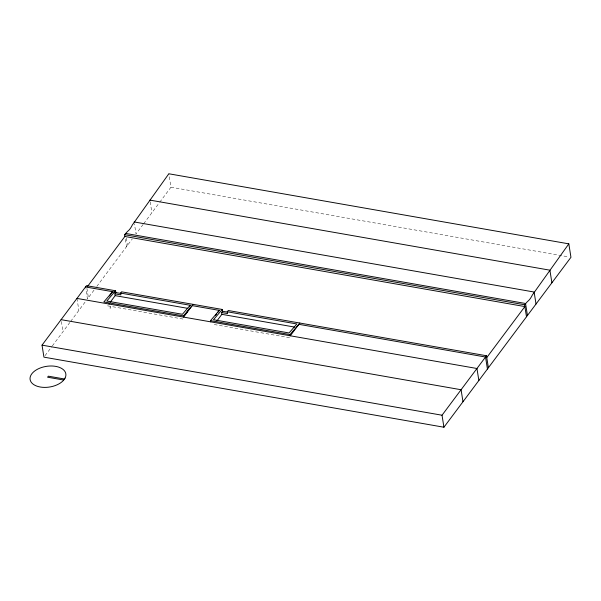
<?xml version="1.0" encoding="UTF-8"?>
<svg xmlns="http://www.w3.org/2000/svg" width="601" height="601" viewBox="0 0 601 601"><rect width="100%" height="100%" fill="white"/><g stroke="black" fill="none" stroke-linecap="round" stroke-linejoin="round"><path stroke-width="0.45" stroke-dasharray="3 2.25" d="M45.052 355.649L51.784 346.657M52.34 345.906L70.107 322.136M70.655 321.407L85.83 301.101M93.996 290.178L87.438 298.945L85.83 288.788M96.799 286.429L132.273 238.965M143.143 224.421L136.029 233.947L134.421 223.79M143.692 223.692L159.19 202.958M159.753 202.206L170.954 187.211L168.828 173.772M170.954 187.211L569.102 256.973M107.556 305.834L183.14 319.078M214.234 324.525L289.817 337.77M150.19 201.898L151.903 212.701M126.285 238.034L127.45 245.418M125.324 239.273L126.503 246.695M110.554 306.36L110.742 307.562L110.111 308.411L109.682 305.706M86.927 288.397L88.392 297.675M76.966 298.412L78.866 310.416M61.377 321.505L62.985 331.662"/><path stroke-width="0.9" d="M186.4 313.376L187.535 310.95M189.435 306.901L190.186 305.278L120.606 293.085L120.891 294.888L114.889 293.836L115.174 295.639L110.276 302.19M114.889 293.836L115.843 292.559L115.557 290.764L86.491 285.67L42.032 345.147L43.933 357.152L443.929 427.228L570.95 257.296L568.824 243.848L168.828 173.772L132.325 224.992A19.427 8.091 -80.1 0 1 127.517 231.423L124.595 234.69L124.88 236.486L87.34 286.722M568.824 243.848L532.313 295.068A19.427 8.091 -80.1 0 1 527.513 301.499L524.59 304.767L526.491 316.772M109.39 295.985L112.605 291.688L103.838 301.957L183.425 315.901L192.192 305.631L219.282 310.379L217.652 312.558M190.186 305.278L182.381 314.278L106.79 301.033L115.557 290.764M109.029 304.031L109.352 303.61M120.606 293.085L121.56 291.816L222.235 309.455L222.52 311.25L221.566 312.528L221.852 314.331L216.953 320.881M193.146 304.354L183.613 317.103L183.425 315.901M210.711 321.843L210.515 320.649L219.282 310.379M215.474 315.472L216.563 314.015M222.235 309.455L213.468 319.724L289.058 332.962L296.871 323.969L227.283 311.776L227.569 313.579L221.566 312.528M227.283 311.776L228.237 310.507L486.487 355.747L488.388 367.752M299.824 323.045L290.291 335.794L290.103 334.592L291.057 333.315L298.87 324.322L485.533 357.024L487.434 369.029M443.929 427.228L442.028 415.223L486.487 355.747M486.772 357.55L524.876 306.57L124.88 236.486M149.904 200.103L549.9 270.18L551.898 282.786M134.128 221.942L534.116 292.026L536.017 304.023M125.549 233.413L525.544 303.49L527.445 315.495M124.595 234.69L524.59 304.767M85.537 286.947L114.603 292.033M115.843 292.559L121.094 293.483M222.52 311.25L227.666 312.152M115.174 295.639L188.008 308.396M221.852 314.331L294.67 327.087M210.515 320.649L290.103 334.592M76.966 298.412L476.954 368.496L478.862 380.493M61.084 319.657L461.08 389.733L462.98 401.738M42.032 345.147L442.028 415.223M64.502 379.006L48.358 376.173L47.584 377.21L63.729 380.035M65.036 378.157L63.022 380.854A18.09 10.457 -9 0 1 32.755 383.874A18.09 10.457 -9 0 1 45.774 366.46A18.09 10.457 -9 0 1 65.036 378.157"/></g></svg>
